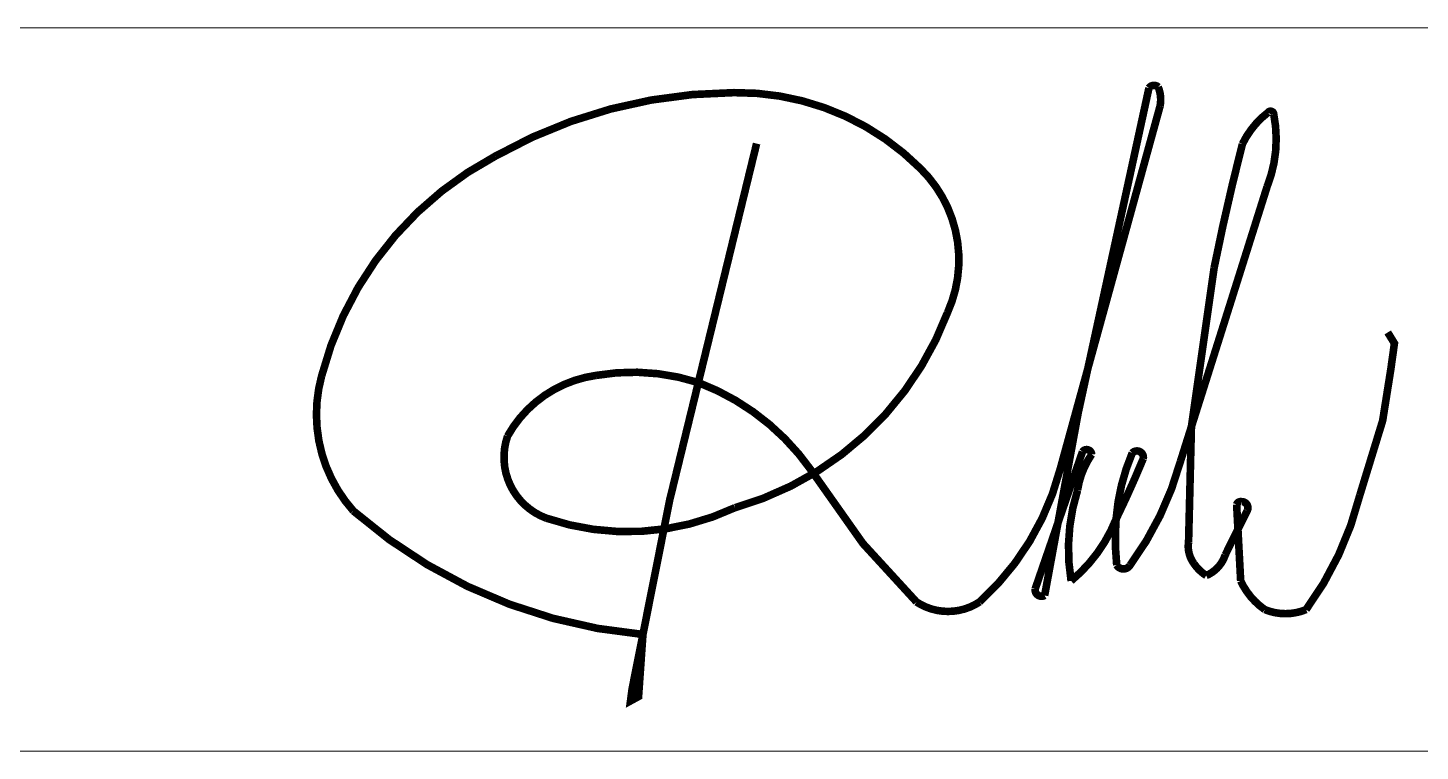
# Model space of a CAD drawing. Header units: millimetres. Extents: x -121190 to 167528, y -50070 to 22631.
# Drawn here: x -32775 to -29203, y -13225 to -11370 of the extents above; entities that cross this region are included whole.
import ezdxf

# ---------------------------------------------------------------- set-up
doc = ezdxf.new("R2010")
doc.units = ezdxf.units.MM
doc.header["$MEASUREMENT"] = 0
for name, color, linetype, lineweight in [('KHUNGTEN', 7, 'Continuous', 20), ('Xref khung ten  A3 TKCS$0$A-KY HIEU', 34, 'Continuous', 20), ('Xref khung ten  A3 TKCS$0$A-TEXT', 9, 'Continuous', 18)]:
    doc.layers.add(name, color=color, linetype=linetype, lineweight=lineweight)

# ---------------------------------------------------------------- blocks, each defined once
blk = doc.blocks.new('Xref khung ten  A3 TKCS$0$cky a khanh')
at = {"const_width": 12}
blk.add_lwpolyline([(0, 0), (-111.5, -457.3), (-137.5, -564), (-196.7, -861.6), (-199.2, -880.6), (-186.5, -873.7), (-179.6, -775.6, -0.159444), (-637, -580.5, -0.254994), (-687.2, -367.2, -0.211053), (-412.8, -19.9, -0.128827), (-35.8, 80.5, -0.202824), (258.9, -39.6, -0.314739), (301.7, -266.7, -0.238263), (-34.1, -575.3, -0.194715), (-332.2, -591.9, -0.407273), (-393.5, -462.3, -0.23522), (-253.6, -366.3, -0.122237), (-92.1, -377.6, -0.150645), (86.5, -516.5), (168, -632), (252.6, -724.3, 0.300479), (352.1, -724.3, 0.146899), (479.6, -514.2), (637.4, 59.4, 0.145963), (634.4, 89.4, 0.443861), (619.8, 87.9), (508, -425.5), (455, -714.1, -0.604131), (440, -703.9), (514.8, -486.8, -0.694987), (529.4, -491.1, 0.116033), (507, -547.7, 0.11841), (496.8, -690.9, 0.126138), (567.9, -593.2, 0.014971), (610.8, -497.8, 0.758818), (593.4, -488.9, 0.081744), (567.9, -593.2, 0.043618), (568.9, -666.2, 0.560191), (590, -666.2, 0.092156), (669.5, -502.3), (728.3, -316.1), (806.4, -68.2, 0.145214), (816.9, 46.7, 0.68409), (807.9, 49.1, 0.11679), (767.4, -0.7, 0.013375), (722.8, -196.1), (686.9, -447.4), (682.4, -629.3, 0.199207), (690.7, -663.4, 0.103104), (710.3, -682.5, 0.219077), (740.3, -649.9), (774.9, -580.3, 0.581339), (766.2, -565.8, 0.380063), (758.3, -570.2), (764.7, -691, 0.132908), (802.8, -736.3, 0.198054), (868.1, -736.3, 0.098218), (953.1, -555), (989, -437.8), (1001.9, -356.5), (1007.6, -315.6), (997, -298.4)], format="xyb", dxfattribs=at)
blk = doc.blocks.new('Xref khung ten  A3 TKCS')
at = {"layer": 'Xref khung ten  A3 TKCS$0$A-KY HIEU', "color": 0}
for p, q in [((-57376.705, -13834.569), (-57315.382, -13834.569)), ((-57376.705, -13846.25), (-57315.382, -13846.25))]:
    blk.add_line(p, q, dxfattribs=at)
at = {"layer": 'Xref khung ten  A3 TKCS$0$A-TEXT', "xscale": 0.0102204, "yscale": 0.0102204, "zscale": 0.0102204}
blk.add_blockref('Xref khung ten  A3 TKCS$0$cky a khanh', (-57333.761, -13836.438), dxfattribs=at)

msp = doc.modelspace()

# ---------------------------------------------------------------- block references
at = {"layer": 'KHUNGTEN', "xscale": 158.87156525576, "yscale": 158.87156525576, "zscale": 158.87156525576}
msp.add_blockref('Xref khung ten  A3 TKCS', (9077798.9, 2186550), dxfattribs=at)

doc.saveas('drawing.dxf')
